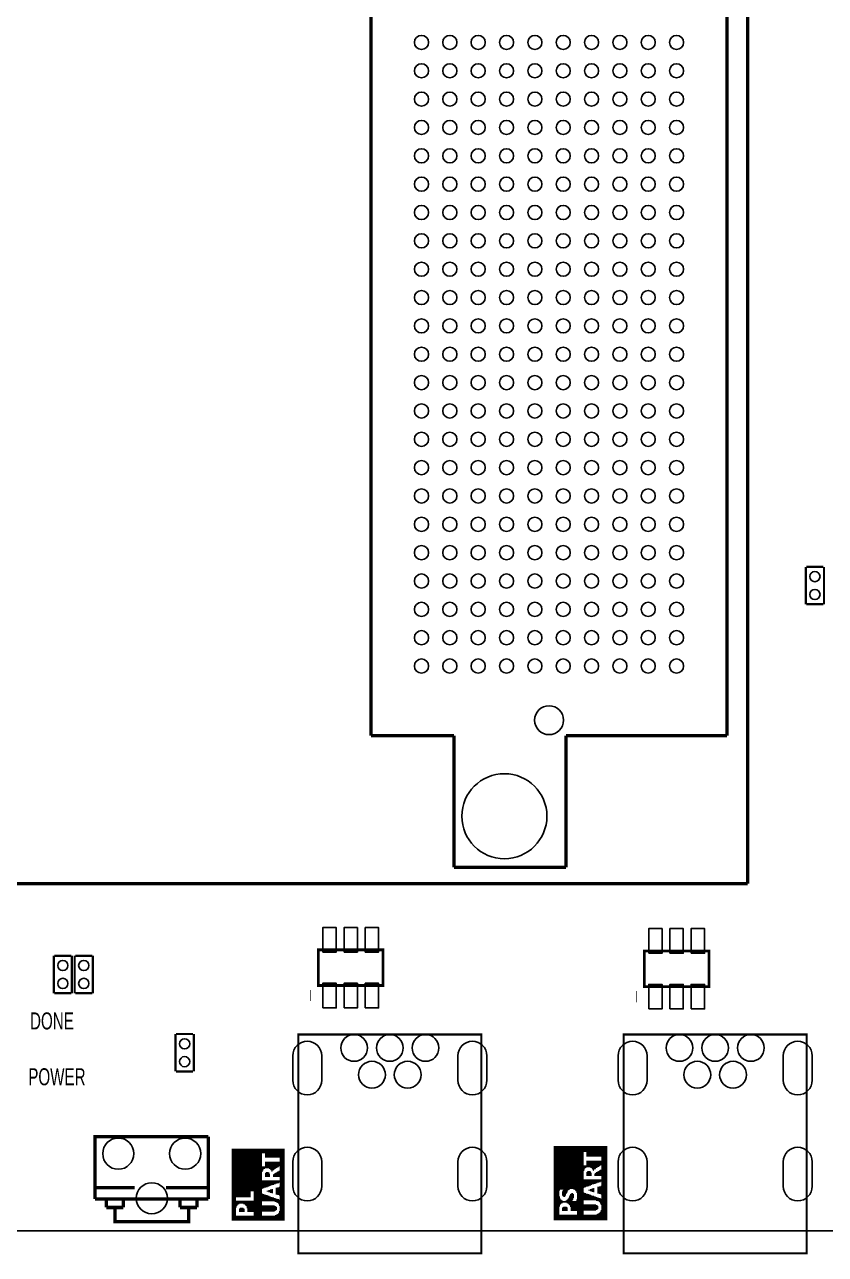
# Model space of a CAD drawing. Extents: x 4 to 274, y -3 to 190.
# Drawn here: x 65.7 to 101.6, y -2.3 to 52.8 of the extents above; entities that cross this region are included whole.
import ezdxf

# ---------------------------------------------------------------- set-up
doc = ezdxf.new("R2010")
doc.units = 0
doc.header["$MEASUREMENT"] = 0
for name, color, linetype in [('BG_OUTLINE', 7, 'CONTINUOUS'), ('BG_SILKSCREEN_TOP', 231, 'CONTINUOUS'), ('MA_PEN3', 231, 'CONTINUOUS'), ('PG_SILKSCREEN_TOP', 130, 'CONTINUOUS'), ('PIN_TOP', 140, 'CONTINUOUS')]:
    doc.layers.add(name, color=color, linetype=linetype)

msp = doc.modelspace()

# ---------------------------------------------------------------- linework, layer by layer
at = {"layer": 'BG_OUTLINE'}
msp.add_lwpolyline([(21.5138, -1.27), (21.5138, 168.7068), (271.5006, 168.7068), (271.5006, -1.27)], close=True, dxfattribs=at)
at = {"layer": 'BG_SILKSCREEN_TOP', "const_width": 0.1524}
for points in [[(98.12782, 83.28406), (98.12782, 14.28242)], [(43.92676, 14.28242), (98.12782, 14.28242)]]:
    msp.add_lwpolyline(points, dxfattribs=at)
at = {"layer": 'MA_PEN3', "const_width": 0.0254}
for points in [[(75.010772, -0.81788), (75.010772, 2.40792)], [(75.036172, -0.81788), (75.036172, 2.40792)], [(75.061572, -0.81788), (75.061572, 2.40792)], [(75.086972, -0.81788), (75.086972, 2.40792)], [(75.112372, -0.81788), (75.112372, 2.40792)], [(75.137772, -0.81788), (75.137772, 2.40792)], [(75.163172, -0.81788), (75.163172, 2.40792)], [(75.188572, -0.81788), (75.188572, 2.40792)], [(75.213972, 0.22352), (75.213972, 2.40792)], [(75.239372, 0.22352), (75.239372, 2.40792)], [(75.264772, 0.22352), (75.264772, 2.40792)], [(75.290172, 0.22352), (75.290172, 2.40792)], [(75.315572, 0.22352), (75.315572, 2.40792)], [(75.340972, 0.22352), (75.340972, 2.40792)], [(75.366372, 0.22352), (75.366372, 2.40792)], [(75.391772, 0.22352), (75.391772, 2.40792)], [(75.417172, 0.22352), (75.417172, 2.40792)], [(75.442572, 0.22352), (75.442572, 2.40792)], [(75.467972, 0.22352), (75.467972, 2.40792)], [(75.493372, 0.22352), (75.493372, 2.40792)], [(75.518772, 0.22352), (75.518772, 2.40792)], [(75.544172, 0.22352), (75.544172, 2.40792)], [(75.569572, 0.22352), (75.569572, 2.40792)], [(75.594972, 0.22352), (75.594972, 2.40792)], [(75.620372, 0.22352), (75.620372, 2.40792)], [(75.645772, 0.22352), (75.645772, 2.40792)], [(75.671172, 0.22352), (75.671172, 2.40792)], [(75.696572, 0.22352), (75.696572, 2.40792)], [(75.721972, 0.22352), (75.721972, 2.40792)], [(75.747372, 0.22352), (75.747372, 2.40792)], [(75.772772, 0.22352), (75.772772, 2.40792)], [(75.798172, 0.22352), (75.798172, 2.40792)], [(75.823572, 0.22352), (75.823572, 2.40792)], [(75.848972, 0.22352), (75.848972, 2.40792)], [(75.874372, 0.50292), (75.874372, 2.40792)], [(75.899772, 0.50292), (75.899772, 2.40792)], [(75.925172, 0.50292), (75.925172, 2.40792)], [(75.950572, 0.50292), (75.950572, 2.40792)], [(75.975972, 0.50292), (75.975972, 2.40792)], [(76.001372, -0.81788), (76.001372, 2.40792)], [(76.026772, -0.81788), (76.026772, 2.40792)], [(76.052172, -0.81788), (76.052172, 2.40792)], [(76.077572, -0.81788), (76.077572, 2.40792)], [(76.102972, -0.81788), (76.102972, 2.40792)], [(76.128372, -0.81788), (76.128372, 2.40792)], [(76.153772, -0.81788), (76.153772, 2.40792)], [(76.179172, -0.81788), (76.179172, 2.40792)], [(76.204572, -0.81788), (76.204572, 2.40792)], [(76.229972, -0.81788), (76.229972, 2.40792)], [(76.255372, -0.81788), (76.255372, 2.40792)], [(76.280772, -0.81788), (76.280772, 2.40792)], [(76.306172, -0.81788), (76.306172, 2.40792)], [(76.331572, -0.81788), (76.331572, 2.40792)], [(76.356972, -0.81788), (76.356972, 2.40792)], [(76.382372, 2.20472), (76.382372, 2.40792)], [(76.407772, 2.20472), (76.407772, 2.40792)], [(76.433172, 2.20472), (76.433172, 2.40792)], [(76.458572, 2.20472), (76.458572, 2.40792)], [(76.483972, 2.20472), (76.483972, 2.40792)], [(76.509372, 2.00152), (76.509372, 2.40792)], [(76.534772, 2.00152), (76.534772, 2.40792)], [(76.560172, 2.00152), (76.560172, 2.40792)], [(76.585572, 2.00152), (76.585572, 2.40792)], [(76.610972, 2.00152), (76.610972, 2.40792)], [(76.636372, 2.00152), (76.636372, 2.40792)], [(76.661772, 2.00152), (76.661772, 2.40792)], [(76.687172, 2.00152), (76.687172, 2.40792)], [(76.712572, 2.00152), (76.712572, 2.40792)], [(76.737972, 2.00152), (76.737972, 2.40792)], [(76.763372, 2.00152), (76.763372, 2.40792)], [(76.788772, 2.00152), (76.788772, 2.40792)], [(76.814172, 2.00152), (76.814172, 2.40792)], [(76.839572, 2.00152), (76.839572, 2.40792)], [(76.864972, 2.00152), (76.864972, 2.40792)], [(76.890372, 2.00152), (76.890372, 2.40792)], [(76.915772, 2.00152), (76.915772, 2.40792)], [(76.941172, 2.00152), (76.941172, 2.40792)], [(76.966572, 2.00152), (76.966572, 2.40792)], [(76.991972, 2.00152), (76.991972, 2.40792)], [(77.017372, 2.00152), (77.017372, 2.40792)], [(77.042772, 2.00152), (77.042772, 2.40792)], [(77.068172, 2.00152), (77.068172, 2.40792)], [(77.093572, 2.00152), (77.093572, 2.40792)], [(77.118972, 2.00152), (77.118972, 2.40792)], [(77.144372, 2.00152), (77.144372, 2.40792)], [(77.169772, -0.81788), (77.169772, 2.40792)], [(77.195172, -0.81788), (77.195172, 2.40792)], [(77.220572, -0.81788), (77.220572, 2.40792)], [(77.245972, -0.81788), (77.245972, 2.40792)], [(77.271372, -0.81788), (77.271372, 2.40792)], [(77.296772, -0.81788), (77.296772, 2.40792)], [(77.322172, -0.81788), (77.322172, 2.40792)], [(77.347572, -0.81788), (77.347572, 2.40792)], [(77.372972, -0.81788), (77.372972, 2.40792)], [(89.445592, -0.79756), (89.445592, 2.52984)], [(89.470992, -0.79756), (89.470992, 2.52984)], [(89.496392, -0.79756), (89.496392, 2.52984)], [(89.521792, -0.79756), (89.521792, 2.52984)], [(89.547192, -0.79756), (89.547192, 2.52984)], [(89.572592, -0.79756), (89.572592, 2.52984)], [(89.597992, -0.79756), (89.597992, 2.52984)], [(89.623392, -0.79756), (89.623392, 2.52984)], [(89.648792, -0.79756), (89.648792, 2.52984)], [(89.674192, -0.79756), (89.674192, 2.52984)], [(89.699592, 0.52324), (89.699592, 2.52984)], [(89.724992, 0.57404), (89.724992, 2.52984)], [(89.750392, 0.57404), (89.750392, 2.52984)], [(89.775792, 0.57404), (89.775792, 2.52984)], [(89.801192, 0.57404), (89.801192, 2.52984)], [(89.826592, 0.57404), (89.826592, 2.52984)], [(89.851992, 0.57404), (89.851992, 2.52984)], [(89.877392, 0.24384), (89.877392, 2.52984)], [(89.902792, 0.24384), (89.902792, 2.52984)], [(89.928192, 0.24384), (89.928192, 2.52984)], [(89.953592, 0.26924), (89.953592, 2.52984)], [(89.978992, 0.32004), (89.978992, 2.52984)], [(90.004392, 0.37084), (90.004392, 2.52984)], [(90.029792, 0.42164), (90.029792, 2.52984)], [(90.055192, 0.47244), (90.055192, 2.52984)], [(90.080592, 0.52324), (90.080592, 2.52984)], [(90.105992, 0.54864), (90.105992, 2.52984)], [(90.131392, 0.57404), (90.131392, 2.52984)], [(90.156792, 0.57404), (90.156792, 2.52984)], [(90.182192, 0.59944), (90.182192, 2.52984)], [(90.207592, 0.59944), (90.207592, 2.52984)], [(90.232992, 0.59944), (90.232992, 2.52984)], [(90.258392, 0.59944), (90.258392, 2.52984)], [(90.283792, 0.59944), (90.283792, 2.52984)], [(90.309192, 0.59944), (90.309192, 2.52984)], [(90.334592, 0.57404), (90.334592, 2.52984)], [(90.359992, 0.57404), (90.359992, 2.52984)], [(90.385392, 0.54864), (90.385392, 2.52984)], [(90.410792, 0.52324), (90.410792, 2.52984)], [(90.436192, 0.49784), (90.436192, 2.52984)], [(90.461592, 0.42164), (90.461592, 2.52984)], [(90.486992, -0.79756), (90.486992, 2.52984)], [(90.512392, -0.79756), (90.512392, 2.52984)], [(90.537792, -0.79756), (90.537792, 2.52984)], [(90.563192, -0.79756), (90.563192, 2.52984)], [(90.588592, -0.79756), (90.588592, 2.52984)], [(90.613992, -0.79756), (90.613992, 2.52984)], [(90.639392, -0.79756), (90.639392, 2.52984)], [(90.664792, -0.79756), (90.664792, 2.52984)], [(90.690192, -0.79756), (90.690192, 2.52984)], [(90.715592, -0.79756), (90.715592, 2.52984)], [(90.740992, -0.79756), (90.740992, 2.52984)], [(90.766392, -0.79756), (90.766392, 2.52984)], [(90.791792, 2.25044), (90.791792, 2.52984)], [(90.817192, 2.25044), (90.817192, 2.52984)], [(90.842592, 2.25044), (90.842592, 2.52984)], [(90.867992, 2.25044), (90.867992, 2.52984)], [(90.893392, 2.25044), (90.893392, 2.52984)], [(90.918792, 2.04724), (90.918792, 2.52984)], [(90.944192, 2.04724), (90.944192, 2.52984)], [(90.969592, 2.04724), (90.969592, 2.52984)], [(90.994992, 2.04724), (90.994992, 2.52984)], [(91.020392, 2.04724), (91.020392, 2.52984)], [(91.045792, 2.04724), (91.045792, 2.52984)], [(91.071192, 2.04724), (91.071192, 2.52984)], [(91.096592, 2.04724), (91.096592, 2.52984)], [(91.121992, 2.04724), (91.121992, 2.52984)], [(91.147392, 2.04724), (91.147392, 2.52984)], [(91.172792, 2.04724), (91.172792, 2.52984)], [(91.198192, 2.04724), (91.198192, 2.52984)], [(91.223592, 2.04724), (91.223592, 2.52984)], [(91.248992, 2.04724), (91.248992, 2.52984)], [(91.274392, 2.04724), (91.274392, 2.52984)], [(91.299792, 2.04724), (91.299792, 2.52984)], [(91.325192, 2.04724), (91.325192, 2.52984)], [(91.350592, 2.04724), (91.350592, 2.52984)], [(91.375992, 2.04724), (91.375992, 2.52984)], [(91.401392, 2.04724), (91.401392, 2.52984)], [(91.426792, 2.04724), (91.426792, 2.52984)], [(91.452192, 2.04724), (91.452192, 2.52984)], [(91.477592, 2.04724), (91.477592, 2.52984)], [(91.502992, 2.04724), (91.502992, 2.52984)], [(91.528392, 2.04724), (91.528392, 2.52984)], [(91.553792, 2.04724), (91.553792, 2.52984)], [(91.579192, -0.79756), (91.579192, 2.52984)], [(91.604592, -0.79756), (91.604592, 2.52984)], [(91.629992, -0.79756), (91.629992, 2.52984)], [(91.655392, -0.79756), (91.655392, 2.52984)], [(91.680792, -0.79756), (91.680792, 2.52984)], [(91.706192, -0.79756), (91.706192, 2.52984)], [(91.731592, -0.79756), (91.731592, 2.52984)], [(91.756992, -0.79756), (91.756992, 2.52984)], [(91.782392, -0.79756), (91.782392, 2.52984)], [(91.807792, -0.79756), (91.807792, 2.52984)], [(91.833192, -0.79756), (91.833192, 2.52984)], [(76.509372, 1.51892), (76.509372, 1.82372)], [(76.534772, 1.51892), (76.534772, 1.82372)], [(76.560172, 1.51892), (76.560172, 1.82372)], [(76.585572, 1.51892), (76.585572, 1.82372)], [(76.610972, 1.51892), (76.610972, 1.82372)], [(76.636372, 1.51892), (76.636372, 1.82372)], [(76.661772, 1.51892), (76.661772, 1.82372)], [(76.687172, 1.49352), (76.687172, 1.82372)], [(76.712572, 1.49352), (76.712572, 1.82372)], [(76.737972, 1.46812), (76.737972, 1.82372)], [(76.763372, 1.44272), (76.763372, 1.82372)], [(76.788772, 1.39192), (76.788772, 1.82372)], [(76.814172, 1.36652), (76.814172, 1.82372)], [(76.839572, 1.41732), (76.839572, 1.82372)], [(76.864972, 1.44272), (76.864972, 1.82372)], [(76.890372, 1.44272), (76.890372, 1.82372)], [(76.915772, 1.46812), (76.915772, 1.82372)], [(76.941172, 1.49352), (76.941172, 1.82372)], [(76.966572, 1.49352), (76.966572, 1.82372)], [(76.991972, 1.51892), (76.991972, 1.82372)], [(77.017372, 1.54432), (77.017372, 1.82372)], [(77.042772, 1.54432), (77.042772, 1.82372)], [(77.068172, 1.56972), (77.068172, 1.82372)], [(77.093572, 1.56972), (77.093572, 1.82372)], [(77.118972, 1.59512), (77.118972, 1.82372)], [(77.144372, 1.62052), (77.144372, 1.82372)], [(90.791792, 1.41224), (90.791792, 1.66624)], [(90.817192, 1.46304), (90.817192, 1.66624)], [(90.842592, 1.51384), (90.842592, 1.66624)], [(90.867992, 1.53924), (90.867992, 1.66624)], [(90.893392, 1.53924), (90.893392, 1.66624)], [(90.918792, 1.56464), (90.918792, 1.86944)], [(90.944192, 1.56464), (90.944192, 1.86944)], [(90.969592, 1.56464), (90.969592, 1.86944)], [(90.994992, 1.56464), (90.994992, 1.86944)], [(91.020392, 1.56464), (91.020392, 1.86944)], [(91.045792, 1.56464), (91.045792, 1.86944)], [(91.071192, 1.56464), (91.071192, 1.86944)], [(91.096592, 1.53924), (91.096592, 1.86944)], [(91.121992, 1.53924), (91.121992, 1.86944)], [(91.147392, 1.51384), (91.147392, 1.86944)], [(91.172792, 1.48844), (91.172792, 1.86944)], [(91.198192, 1.43764), (91.198192, 1.86944)], [(91.223592, 1.41224), (91.223592, 1.86944)], [(91.248992, 1.46304), (91.248992, 1.86944)], [(91.274392, 1.48844), (91.274392, 1.86944)], [(91.299792, 1.48844), (91.299792, 1.86944)], [(91.325192, 1.51384), (91.325192, 1.86944)], [(91.350592, 1.53924), (91.350592, 1.86944)], [(91.375992, 1.53924), (91.375992, 1.86944)], [(91.401392, 1.56464), (91.401392, 1.86944)], [(91.426792, 1.59004), (91.426792, 1.86944)], [(91.452192, 1.59004), (91.452192, 1.86944)], [(91.477592, 1.61544), (91.477592, 1.86944)], [(91.502992, 1.61544), (91.502992, 1.86944)], [(91.528392, 1.64084), (91.528392, 1.86944)], [(91.553792, 1.66624), (91.553792, 1.86944)], [(76.382372, 1.36652), (76.382372, 1.62052)], [(76.407772, 1.41732), (76.407772, 1.62052)], [(76.433172, 1.46812), (76.433172, 1.62052)], [(76.458572, 1.49352), (76.458572, 1.62052)], [(76.483972, 1.49352), (76.483972, 1.62052)], [(76.509372, 1.13792), (76.509372, 1.31572)], [(76.534772, 1.13792), (76.534772, 1.34112)], [(76.560172, 1.13792), (76.560172, 1.36652)], [(76.585572, 1.13792), (76.585572, 1.36652)], [(76.610972, 1.13792), (76.610972, 1.36652)], [(76.636372, 1.13792), (76.636372, 1.36652)], [(76.661772, 1.13792), (76.661772, 1.34112)], [(76.687172, 1.13792), (76.687172, 1.34112)], [(76.712572, 1.13792), (76.712572, 1.29032)], [(76.864972, 1.13792), (76.864972, 1.23952)], [(76.890372, 1.13792), (76.890372, 1.26492)], [(76.915772, 1.13792), (76.915772, 1.29032)], [(76.941172, 1.13792), (76.941172, 1.31572)], [(76.966572, 1.13792), (76.966572, 1.31572)], [(76.991972, 1.13792), (76.991972, 1.34112)], [(77.017372, 1.13792), (77.017372, 1.34112)], [(77.042772, 1.13792), (77.042772, 1.36652)], [(77.068172, 1.13792), (77.068172, 1.39192)], [(77.093572, 1.13792), (77.093572, 1.39192)], [(77.118972, 1.13792), (77.118972, 1.41732)], [(77.144372, 1.13792), (77.144372, 1.41732)], [(90.918792, 1.18364), (90.918792, 1.36144)], [(90.944192, 1.18364), (90.944192, 1.38684)], [(90.969592, 1.18364), (90.969592, 1.41224)], [(90.994992, 1.18364), (90.994992, 1.41224)], [(91.020392, 1.18364), (91.020392, 1.41224)], [(91.045792, 1.18364), (91.045792, 1.41224)], [(91.071192, 1.18364), (91.071192, 1.38684)], [(91.096592, 1.18364), (91.096592, 1.38684)], [(91.121992, 1.18364), (91.121992, 1.33604)], [(91.274392, 1.18364), (91.274392, 1.28524)], [(91.299792, 1.18364), (91.299792, 1.31064)], [(91.325192, 1.18364), (91.325192, 1.33604)], [(91.350592, 1.18364), (91.350592, 1.36144)], [(91.375992, 1.18364), (91.375992, 1.36144)], [(91.401392, 1.18364), (91.401392, 1.38684)], [(91.426792, 1.18364), (91.426792, 1.38684)], [(91.452192, 1.18364), (91.452192, 1.41224)], [(91.477592, 1.18364), (91.477592, 1.43764)], [(91.502992, 1.18364), (91.502992, 1.43764)], [(91.528392, 1.18364), (91.528392, 1.46304)], [(91.553792, 1.18364), (91.553792, 1.46304)], [(76.382372, 0.60452), (76.382372, 0.98552)], [(76.407772, 0.62992), (76.407772, 0.98552)], [(76.433172, 0.62992), (76.433172, 0.98552)], [(76.458572, 0.62992), (76.458572, 0.98552)], [(76.483972, 0.65532), (76.483972, 0.98552)], [(76.509372, 0.65532), (76.509372, 0.98552)], [(76.534772, 0.65532), (76.534772, 0.98552)], [(76.560172, 0.68072), (76.560172, 0.98552)], [(76.585572, 0.68072), (76.585572, 0.98552)], [(76.610972, 0.68072), (76.610972, 0.98552)], [(76.636372, 0.70612), (76.636372, 0.98552)], [(76.661772, 0.70612), (76.661772, 0.98552)], [(76.661772, 0.45212), (76.661772, 0.55372)], [(76.687172, 0.70612), (76.687172, 0.98552)], [(76.687172, 0.45212), (76.687172, 0.55372)], [(76.712572, 0.73152), (76.712572, 0.98552)], [(76.712572, 0.45212), (76.712572, 0.55372)], [(76.737972, 0.73152), (76.737972, 0.98552)], [(76.737972, 0.42672), (76.737972, 0.57912)], [(76.763372, 0.75692), (76.763372, 0.98552)], [(76.763372, 0.42672), (76.763372, 0.57912)], [(76.788772, 0.75692), (76.788772, 0.98552)], [(76.788772, 0.42672), (76.788772, 0.57912)], [(76.814172, 0.75692), (76.814172, 0.98552)], [(76.814172, 0.40132), (76.814172, 0.60452)], [(76.839572, 0.78232), (76.839572, 0.98552)], [(76.839572, 0.40132), (76.839572, 0.60452)], [(76.864972, 0.78232), (76.864972, 0.98552)], [(76.890372, 0.78232), (76.890372, 0.98552)], [(76.915772, 0.80772), (76.915772, 0.98552)], [(76.941172, 0.80772), (76.941172, 0.98552)], [(76.966572, 0.80772), (76.966572, 0.98552)], [(76.991972, 0.83312), (76.991972, 0.98552)], [(76.991972, 0.35052), (76.991972, 0.65532)], [(77.017372, 0.83312), (77.017372, 0.98552)], [(77.017372, 0.35052), (77.017372, 0.65532)], [(77.042772, 0.83312), (77.042772, 0.98552)], [(77.042772, 0.35052), (77.042772, 0.65532)], [(77.068172, 0.85852), (77.068172, 0.98552)], [(77.068172, 0.32512), (77.068172, 0.68072)], [(77.093572, 0.85852), (77.093572, 0.98552)], [(77.093572, 0.32512), (77.093572, 0.68072)], [(77.118972, 0.85852), (77.118972, 0.98552)], [(77.118972, 0.32512), (77.118972, 0.68072)], [(77.144372, 0.88392), (77.144372, 0.98552)], [(77.144372, 0.29972), (77.144372, 0.70612)], [(89.851992, 0.26924), (89.851992, 0.54864)], [(90.791792, 0.65024), (90.791792, 1.03124)], [(90.817192, 0.67564), (90.817192, 1.03124)], [(90.842592, 0.67564), (90.842592, 1.03124)], [(90.867992, 0.67564), (90.867992, 1.03124)], [(90.893392, 0.70104), (90.893392, 1.03124)], [(90.918792, 0.70104), (90.918792, 1.03124)], [(90.944192, 0.70104), (90.944192, 1.03124)], [(90.969592, 0.72644), (90.969592, 1.03124)], [(90.994992, 0.72644), (90.994992, 1.03124)], [(90.994992, 0.52324), (90.994992, 0.57404)], [(91.020392, 0.72644), (91.020392, 1.03124)], [(91.020392, 0.52324), (91.020392, 0.57404)], [(91.045792, 0.75184), (91.045792, 1.03124)], [(91.045792, 0.52324), (91.045792, 0.57404)], [(91.071192, 0.75184), (91.071192, 1.03124)], [(91.071192, 0.49784), (91.071192, 0.59944)], [(91.096592, 0.75184), (91.096592, 1.03124)], [(91.096592, 0.49784), (91.096592, 0.59944)], [(91.121992, 0.77724), (91.121992, 1.03124)], [(91.121992, 0.49784), (91.121992, 0.59944)], [(91.147392, 0.77724), (91.147392, 1.03124)], [(91.147392, 0.47244), (91.147392, 0.62484)], [(91.172792, 0.80264), (91.172792, 1.03124)], [(91.172792, 0.47244), (91.172792, 0.62484)], [(91.198192, 0.80264), (91.198192, 1.03124)], [(91.198192, 0.47244), (91.198192, 0.62484)], [(91.223592, 0.80264), (91.223592, 1.03124)], [(91.223592, 0.44704), (91.223592, 0.65024)], [(91.248992, 0.82804), (91.248992, 1.03124)], [(91.248992, 0.44704), (91.248992, 0.65024)], [(91.274392, 0.82804), (91.274392, 1.03124)], [(91.299792, 0.82804), (91.299792, 1.03124)], [(91.325192, 0.85344), (91.325192, 1.03124)], [(91.350592, 0.85344), (91.350592, 1.03124)], [(91.375992, 0.85344), (91.375992, 1.03124)], [(91.401392, 0.87884), (91.401392, 1.03124)], [(91.401392, 0.39624), (91.401392, 0.70104)], [(91.426792, 0.87884), (91.426792, 1.03124)], [(91.426792, 0.39624), (91.426792, 0.70104)], [(91.452192, 0.87884), (91.452192, 1.03124)], [(91.452192, 0.39624), (91.452192, 0.70104)], [(91.477592, 0.90424), (91.477592, 1.03124)], [(91.477592, 0.37084), (91.477592, 0.72644)], [(91.502992, 0.90424), (91.502992, 1.03124)], [(91.502992, 0.37084), (91.502992, 0.72644)], [(91.528392, 0.90424), (91.528392, 1.03124)], [(91.528392, 0.37084), (91.528392, 0.72644)], [(91.553792, 0.92964), (91.553792, 1.03124)], [(91.553792, 0.34544), (91.553792, 0.75184)], [(75.213972, -0.23368), (75.213972, 0.07112)], [(75.239372, -0.15748), (75.239372, 0.07112)], [(75.264772, -0.13208), (75.264772, 0.07112)], [(75.290172, -0.10668), (75.290172, 0.07112)], [(75.315572, -0.08128), (75.315572, 0.07112)], [(75.340972, -0.08128), (75.340972, 0.07112)], [(75.366372, -0.05588), (75.366372, 0.07112)], [(75.391772, -0.05588), (75.391772, 0.07112)], [(75.417172, -0.05588), (75.417172, 0.07112)], [(75.442572, -0.05588), (75.442572, 0.07112)], [(75.467972, -0.05588), (75.467972, 0.07112)], [(75.493372, -0.05588), (75.493372, 0.07112)], [(75.518772, -0.05588), (75.518772, 0.07112)], [(75.544172, -0.08128), (75.544172, 0.07112)], [(75.569572, -0.08128), (75.569572, 0.07112)], [(75.594972, -0.10668), (75.594972, 0.07112)], [(75.620372, -0.13208), (75.620372, 0.07112)], [(75.645772, -0.15748), (75.645772, 0.07112)], [(75.671172, -0.18288), (75.671172, 0.07112)], [(75.696572, -0.25908), (75.696572, 0.07112)], [(75.721972, -0.43688), (75.721972, 0.07112)], [(75.747372, -0.43688), (75.747372, 0.07112)], [(75.772772, -0.43688), (75.772772, 0.07112)], [(75.798172, -0.43688), (75.798172, 0.07112)], [(75.823572, -0.43688), (75.823572, 0.07112)], [(75.848972, -0.43688), (75.848972, 0.07112)], [(75.874372, -0.43688), (75.874372, 0.07112)], [(75.899772, -0.43688), (75.899772, 0.07112)], [(75.925172, -0.43688), (75.925172, 0.07112)], [(75.950572, -0.43688), (75.950572, 0.07112)], [(75.975972, -0.43688), (75.975972, 0.07112)], [(76.382372, 0.04572), (76.382372, 0.40132)], [(76.407772, 0.04572), (76.407772, 0.37592)], [(76.433172, 0.04572), (76.433172, 0.37592)], [(76.458572, 0.04572), (76.458572, 0.37592)], [(76.483972, 0.04572), (76.483972, 0.35052)], [(76.509372, 0.04572), (76.509372, 0.35052)], [(76.534772, 0.04572), (76.534772, 0.35052)], [(76.560172, 0.04572), (76.560172, 0.32512)], [(76.585572, 0.47752), (76.585572, 0.52832)], [(76.585572, 0.04572), (76.585572, 0.32512)], [(76.610972, 0.47752), (76.610972, 0.52832)], [(76.610972, 0.04572), (76.610972, 0.32512)], [(76.636372, 0.47752), (76.636372, 0.52832)], [(76.636372, 0.04572), (76.636372, 0.29972)], [(76.661772, 0.04572), (76.661772, 0.29972)], [(76.687172, 0.04572), (76.687172, 0.29972)], [(76.712572, 0.04572), (76.712572, 0.27432)], [(76.737972, 0.04572), (76.737972, 0.27432)], [(76.763372, 0.04572), (76.763372, 0.24892)], [(76.788772, 0.04572), (76.788772, 0.24892)], [(76.814172, 0.04572), (76.814172, 0.24892)], [(76.839572, 0.04572), (76.839572, 0.22352)], [(76.864972, 0.04572), (76.864972, 0.22352)], [(76.890372, 0.04572), (76.890372, 0.22352)], [(76.915772, 0.04572), (76.915772, 0.19812)], [(76.941172, 0.02032), (76.941172, 0.19812)], [(76.966572, 0.02032), (76.966572, 0.19812)], [(76.991972, 0.02032), (76.991972, 0.17272)], [(77.017372, -0.00508), (77.017372, 0.17272)], [(77.042772, -0.00508), (77.042772, 0.17272)], [(77.068172, -0.03048), (77.068172, 0.14732)], [(77.093572, -0.05588), (77.093572, 0.14732)], [(77.118972, -0.10668), (77.118972, 0.14732)], [(77.144372, -0.15748), (77.144372, 0.12192)], [(89.699592, -0.18796), (89.699592, 0.26924)], [(89.724992, -0.11176), (89.724992, 0.19304)], [(89.750392, -0.08636), (89.750392, 0.14224)], [(89.775792, -0.06096), (89.775792, 0.11684)], [(89.801192, -0.03556), (89.801192, 0.09144)], [(89.826592, 0.29464), (89.826592, 0.49784)], [(89.826592, -0.03556), (89.826592, 0.09144)], [(89.851992, -0.01016), (89.851992, 0.06604)], [(89.877392, -0.01016), (89.877392, 0.06604)], [(89.902792, -0.01016), (89.902792, 0.06604)], [(89.928192, -0.01016), (89.928192, 0.06604)], [(89.953592, -0.01016), (89.953592, 0.06604)], [(89.978992, -0.01016), (89.978992, 0.09144)], [(90.004392, -0.01016), (90.004392, 0.09144)], [(90.029792, -0.03556), (90.029792, 0.11684)], [(90.055192, -0.03556), (90.055192, 0.14224)], [(90.080592, -0.06096), (90.080592, 0.16764)], [(90.105992, -0.08636), (90.105992, 0.21844)], [(90.131392, -0.11176), (90.131392, 0.26924)], [(90.156792, -0.13716), (90.156792, 0.32004)], [(90.182192, -0.21336), (90.182192, 0.37084)], [(90.207592, -0.39116), (90.207592, 0.39624)], [(90.232992, -0.39116), (90.232992, 0.42164)], [(90.258392, -0.39116), (90.258392, 0.42164)], [(90.283792, 0.09144), (90.283792, 0.42164)], [(90.283792, -0.39116), (90.283792, 0.06604)], [(90.309192, 0.11684), (90.309192, 0.39624)], [(90.309192, -0.39116), (90.309192, 0.06604)], [(90.334592, 0.19304), (90.334592, 0.37084)], [(90.334592, -0.39116), (90.334592, 0.06604)], [(90.359992, -0.39116), (90.359992, 0.06604)], [(90.385392, -0.39116), (90.385392, 0.06604)], [(90.410792, -0.39116), (90.410792, 0.06604)], [(90.436192, -0.39116), (90.436192, 0.06604)], [(90.461592, -0.39116), (90.461592, 0.14224)], [(90.791792, 0.09144), (90.791792, 0.44704)], [(90.817192, 0.09144), (90.817192, 0.42164)], [(90.842592, 0.09144), (90.842592, 0.42164)], [(90.867992, 0.09144), (90.867992, 0.42164)], [(90.893392, 0.09144), (90.893392, 0.39624)], [(90.918792, 0.09144), (90.918792, 0.39624)], [(90.944192, 0.09144), (90.944192, 0.39624)], [(90.969592, 0.09144), (90.969592, 0.37084)], [(90.994992, 0.09144), (90.994992, 0.37084)], [(91.020392, 0.09144), (91.020392, 0.37084)], [(91.045792, 0.09144), (91.045792, 0.34544)], [(91.071192, 0.09144), (91.071192, 0.34544)], [(91.096592, 0.09144), (91.096592, 0.34544)], [(91.121992, 0.09144), (91.121992, 0.32004)], [(91.147392, 0.09144), (91.147392, 0.32004)], [(91.172792, 0.09144), (91.172792, 0.29464)], [(91.198192, 0.09144), (91.198192, 0.29464)], [(91.223592, 0.09144), (91.223592, 0.29464)], [(91.248992, 0.09144), (91.248992, 0.26924)], [(91.274392, 0.09144), (91.274392, 0.26924)], [(91.299792, 0.09144), (91.299792, 0.26924)], [(91.325192, 0.09144), (91.325192, 0.24384)], [(91.350592, 0.06604), (91.350592, 0.24384)], [(91.375992, 0.06604), (91.375992, 0.24384)], [(91.401392, 0.06604), (91.401392, 0.21844)], [(91.426792, 0.04064), (91.426792, 0.21844)], [(91.452192, 0.04064), (91.452192, 0.21844)], [(91.477592, 0.01524), (91.477592, 0.19304)], [(91.502992, -0.01016), (91.502992, 0.19304)], [(91.528392, -0.06096), (91.528392, 0.19304)], [(91.553792, -0.11176), (91.553792, 0.16764)], [(75.340972, -0.43688), (75.340972, -0.28448)], [(75.366372, -0.43688), (75.366372, -0.25908)], [(75.391772, -0.43688), (75.391772, -0.23368)], [(75.417172, -0.43688), (75.417172, -0.23368)], [(75.442572, -0.43688), (75.442572, -0.23368)], [(75.467972, -0.43688), (75.467972, -0.23368)], [(75.493372, -0.43688), (75.493372, -0.23368)], [(75.518772, -0.43688), (75.518772, -0.23368)], [(75.544172, -0.43688), (75.544172, -0.25908)], [(75.569572, -0.43688), (75.569572, -0.28448)], [(76.382372, -0.41148), (76.382372, -0.13208)], [(76.407772, -0.41148), (76.407772, -0.13208)], [(76.433172, -0.41148), (76.433172, -0.13208)], [(76.458572, -0.41148), (76.458572, -0.13208)], [(76.483972, -0.41148), (76.483972, -0.13208)], [(76.509372, -0.41148), (76.509372, -0.13208)], [(76.534772, -0.41148), (76.534772, -0.13208)], [(76.560172, -0.41148), (76.560172, -0.13208)], [(76.585572, -0.41148), (76.585572, -0.13208)], [(76.610972, -0.41148), (76.610972, -0.13208)], [(76.636372, -0.41148), (76.636372, -0.13208)], [(76.661772, -0.41148), (76.661772, -0.13208)], [(76.687172, -0.41148), (76.687172, -0.13208)], [(76.712572, -0.41148), (76.712572, -0.13208)], [(76.737972, -0.41148), (76.737972, -0.13208)], [(76.763372, -0.41148), (76.763372, -0.13208)], [(76.788772, -0.41148), (76.788772, -0.13208)], [(76.814172, -0.41148), (76.814172, -0.13208)], [(76.839572, -0.41148), (76.839572, -0.13208)], [(76.864972, -0.41148), (76.864972, -0.13208)], [(76.890372, -0.41148), (76.890372, -0.13208)], [(76.915772, -0.41148), (76.915772, -0.13208)], [(76.941172, -0.38608), (76.941172, -0.15748)], [(76.966572, -0.38608), (76.966572, -0.15748)], [(76.991972, -0.36068), (76.991972, -0.18288)], [(77.017372, -0.33528), (77.017372, -0.20828)], [(77.017372, -0.81788), (77.017372, -0.53848)], [(77.042772, -0.81788), (77.042772, -0.53848)], [(77.068172, -0.81788), (77.068172, -0.51308)], [(77.093572, -0.81788), (77.093572, -0.48768)], [(77.118972, -0.81788), (77.118972, -0.46228)], [(77.144372, -0.81788), (77.144372, -0.38608)], [(89.699592, -0.79756), (89.699592, -0.54356)], [(89.724992, -0.79756), (89.724992, -0.54356)], [(89.750392, -0.79756), (89.750392, -0.54356)], [(89.775792, -0.79756), (89.775792, -0.54356)], [(89.801192, -0.79756), (89.801192, -0.54356)], [(89.826592, -0.39116), (89.826592, -0.23876)], [(89.826592, -0.79756), (89.826592, -0.54356)], [(89.851992, -0.39116), (89.851992, -0.21336)], [(89.851992, -0.79756), (89.851992, -0.54356)], [(89.877392, -0.39116), (89.877392, -0.18796)], [(89.877392, -0.79756), (89.877392, -0.54356)], [(89.902792, -0.39116), (89.902792, -0.18796)], [(89.902792, -0.79756), (89.902792, -0.54356)], [(89.928192, -0.39116), (89.928192, -0.18796)], [(89.928192, -0.79756), (89.928192, -0.54356)], [(89.953592, -0.39116), (89.953592, -0.18796)], [(89.953592, -0.79756), (89.953592, -0.54356)], [(89.978992, -0.39116), (89.978992, -0.18796)], [(89.978992, -0.79756), (89.978992, -0.54356)], [(90.004392, -0.39116), (90.004392, -0.18796)], [(90.004392, -0.79756), (90.004392, -0.54356)], [(90.029792, -0.39116), (90.029792, -0.21336)], [(90.029792, -0.79756), (90.029792, -0.54356)], [(90.055192, -0.39116), (90.055192, -0.23876)], [(90.055192, -0.79756), (90.055192, -0.54356)], [(90.080592, -0.79756), (90.080592, -0.54356)], [(90.105992, -0.79756), (90.105992, -0.54356)], [(90.131392, -0.79756), (90.131392, -0.54356)], [(90.156792, -0.79756), (90.156792, -0.54356)], [(90.182192, -0.79756), (90.182192, -0.54356)], [(90.207592, -0.79756), (90.207592, -0.54356)], [(90.232992, -0.79756), (90.232992, -0.54356)], [(90.258392, -0.79756), (90.258392, -0.54356)], [(90.283792, -0.79756), (90.283792, -0.54356)], [(90.309192, -0.79756), (90.309192, -0.54356)], [(90.334592, -0.79756), (90.334592, -0.54356)], [(90.359992, -0.79756), (90.359992, -0.54356)], [(90.385392, -0.79756), (90.385392, -0.54356)], [(90.410792, -0.79756), (90.410792, -0.54356)], [(90.436192, -0.79756), (90.436192, -0.54356)], [(90.461592, -0.79756), (90.461592, -0.54356)], [(90.791792, -0.36576), (90.791792, -0.08636)], [(90.791792, -0.79756), (90.791792, -0.54356)], [(90.817192, -0.36576), (90.817192, -0.08636)], [(90.817192, -0.79756), (90.817192, -0.54356)], [(90.842592, -0.36576), (90.842592, -0.08636)], [(90.842592, -0.79756), (90.842592, -0.54356)], [(90.867992, -0.36576), (90.867992, -0.08636)], [(90.867992, -0.79756), (90.867992, -0.54356)], [(90.893392, -0.36576), (90.893392, -0.08636)], [(90.893392, -0.79756), (90.893392, -0.54356)], [(90.918792, -0.36576), (90.918792, -0.08636)], [(90.918792, -0.79756), (90.918792, -0.54356)], [(90.944192, -0.36576), (90.944192, -0.08636)], [(90.944192, -0.79756), (90.944192, -0.54356)], [(90.969592, -0.36576), (90.969592, -0.08636)], [(90.969592, -0.79756), (90.969592, -0.54356)], [(90.994992, -0.36576), (90.994992, -0.08636)], [(90.994992, -0.79756), (90.994992, -0.54356)], [(91.020392, -0.36576), (91.020392, -0.08636)], [(91.020392, -0.79756), (91.020392, -0.54356)], [(91.045792, -0.36576), (91.045792, -0.08636)], [(91.045792, -0.79756), (91.045792, -0.54356)], [(91.071192, -0.36576), (91.071192, -0.08636)], [(91.071192, -0.79756), (91.071192, -0.54356)], [(91.096592, -0.36576), (91.096592, -0.08636)], [(91.096592, -0.79756), (91.096592, -0.54356)], [(91.121992, -0.36576), (91.121992, -0.08636)], [(91.121992, -0.79756), (91.121992, -0.54356)], [(91.147392, -0.36576), (91.147392, -0.08636)], [(91.147392, -0.79756), (91.147392, -0.54356)], [(91.172792, -0.36576), (91.172792, -0.08636)], [(91.172792, -0.79756), (91.172792, -0.54356)], [(91.198192, -0.36576), (91.198192, -0.08636)], [(91.198192, -0.79756), (91.198192, -0.54356)], [(91.223592, -0.36576), (91.223592, -0.08636)], [(91.223592, -0.79756), (91.223592, -0.54356)], [(91.248992, -0.36576), (91.248992, -0.08636)], [(91.248992, -0.79756), (91.248992, -0.54356)], [(91.274392, -0.36576), (91.274392, -0.08636)], [(91.274392, -0.79756), (91.274392, -0.54356)], [(91.299792, -0.36576), (91.299792, -0.08636)], [(91.299792, -0.79756), (91.299792, -0.54356)], [(91.325192, -0.36576), (91.325192, -0.08636)], [(91.325192, -0.79756), (91.325192, -0.54356)], [(91.350592, -0.34036), (91.350592, -0.11176)], [(91.350592, -0.79756), (91.350592, -0.54356)], [(91.375992, -0.34036), (91.375992, -0.11176)], [(91.375992, -0.79756), (91.375992, -0.51816)], [(91.401392, -0.31496), (91.401392, -0.13716)], [(91.401392, -0.79756), (91.401392, -0.51816)], [(91.426792, -0.28956), (91.426792, -0.16256)], [(91.426792, -0.79756), (91.426792, -0.49276)], [(91.452192, -0.79756), (91.452192, -0.49276)], [(91.477592, -0.79756), (91.477592, -0.46736)], [(91.502992, -0.79756), (91.502992, -0.44196)], [(91.528392, -0.79756), (91.528392, -0.41656)], [(91.553792, -0.79756), (91.553792, -0.34036)], [(75.213972, -0.81788), (75.213972, -0.58928)], [(75.239372, -0.81788), (75.239372, -0.58928)], [(75.264772, -0.81788), (75.264772, -0.58928)], [(75.290172, -0.81788), (75.290172, -0.58928)], [(75.315572, -0.81788), (75.315572, -0.58928)], [(75.340972, -0.81788), (75.340972, -0.58928)], [(75.366372, -0.81788), (75.366372, -0.58928)], [(75.391772, -0.81788), (75.391772, -0.58928)], [(75.417172, -0.81788), (75.417172, -0.58928)], [(75.442572, -0.81788), (75.442572, -0.58928)], [(75.467972, -0.81788), (75.467972, -0.58928)], [(75.493372, -0.81788), (75.493372, -0.58928)], [(75.518772, -0.81788), (75.518772, -0.58928)], [(75.544172, -0.81788), (75.544172, -0.58928)], [(75.569572, -0.81788), (75.569572, -0.58928)], [(75.594972, -0.81788), (75.594972, -0.58928)], [(75.620372, -0.81788), (75.620372, -0.58928)], [(75.645772, -0.81788), (75.645772, -0.58928)], [(75.671172, -0.81788), (75.671172, -0.58928)], [(75.696572, -0.81788), (75.696572, -0.58928)], [(75.721972, -0.81788), (75.721972, -0.58928)], [(75.747372, -0.81788), (75.747372, -0.58928)], [(75.772772, -0.81788), (75.772772, -0.58928)], [(75.798172, -0.81788), (75.798172, -0.58928)], [(75.823572, -0.81788), (75.823572, -0.58928)], [(75.848972, -0.81788), (75.848972, -0.58928)], [(75.874372, -0.81788), (75.874372, -0.58928)], [(75.899772, -0.81788), (75.899772, -0.58928)], [(75.925172, -0.81788), (75.925172, -0.58928)], [(75.950572, -0.81788), (75.950572, -0.58928)], [(75.975972, -0.81788), (75.975972, -0.58928)], [(76.382372, -0.81788), (76.382372, -0.58928)], [(76.407772, -0.81788), (76.407772, -0.58928)], [(76.433172, -0.81788), (76.433172, -0.58928)], [(76.458572, -0.81788), (76.458572, -0.58928)], [(76.483972, -0.81788), (76.483972, -0.58928)], [(76.509372, -0.81788), (76.509372, -0.58928)], [(76.534772, -0.81788), (76.534772, -0.58928)], [(76.560172, -0.81788), (76.560172, -0.58928)], [(76.585572, -0.81788), (76.585572, -0.58928)], [(76.610972, -0.81788), (76.610972, -0.58928)], [(76.636372, -0.81788), (76.636372, -0.58928)], [(76.661772, -0.81788), (76.661772, -0.58928)], [(76.687172, -0.81788), (76.687172, -0.58928)], [(76.712572, -0.81788), (76.712572, -0.58928)], [(76.737972, -0.81788), (76.737972, -0.58928)], [(76.763372, -0.81788), (76.763372, -0.58928)], [(76.788772, -0.81788), (76.788772, -0.58928)], [(76.814172, -0.81788), (76.814172, -0.58928)], [(76.839572, -0.81788), (76.839572, -0.58928)], [(76.864972, -0.81788), (76.864972, -0.58928)], [(76.890372, -0.81788), (76.890372, -0.58928)], [(76.915772, -0.81788), (76.915772, -0.58928)], [(76.941172, -0.81788), (76.941172, -0.58928)], [(76.966572, -0.81788), (76.966572, -0.56388)], [(76.991972, -0.81788), (76.991972, -0.56388)]]:
    msp.add_lwpolyline(points, dxfattribs=at)
at = {"layer": 'PG_SILKSCREEN_TOP'}
for points, const_width in [([(81.25206, 76.6826), (81.25206, 20.9042)], 0.1524), ([(97.20326, 20.9042), (97.20326, 76.6826)], 0.1524), ([(100.7364, 26.797), (100.7364, 28.4734)], 0.1016), ([(100.7618, 28.4734), (101.5238, 28.4734)], 0.1016), ([(101.5492, 28.4734), (101.5492, 26.797)], 0.1016), ([(101.5238, 26.797), (100.7618, 26.797)], 0.1016), ([(81.25206, 20.9042), (84.96554, 20.9042)], 0.1524), ([(84.96554, 20.9042), (84.96554, 15.01394)], 0.1524), ([(89.98966, 20.9042), (97.20326, 20.9042)], 0.1524), ([(89.98966, 15.01394), (89.98966, 20.9042)], 0.1524), ([(84.96554, 15.01394), (89.98966, 15.01394)], 0.1524), ([(67.0306, 9.3726), (67.0306, 11.049)], 0.1016), ([(67.056, 11.049), (67.818, 11.049)], 0.1016), ([(67.8434, 11.049), (67.8434, 9.3726)], 0.1016), ([(67.9704, 9.3726), (67.9704, 11.049)], 0.1016), ([(67.9958, 11.049), (68.7578, 11.049)], 0.1016), ([(68.7832, 11.049), (68.7832, 9.3726)], 0.1016), ([(78.890114, 11.3157), (81.790286, 11.3157), (81.790286, 9.7155), (78.890114, 9.7155), (78.890114, 11.3157)], 0.124968), ([(93.495114, 11.2649), (96.395286, 11.2649), (96.395286, 9.6647), (93.495114, 9.6647), (93.495114, 11.2649)], 0.124968), ([(67.818, 9.3726), (67.056, 9.3726)], 0.1016), ([(68.7578, 9.3726), (67.9958, 9.3726)], 0.1016), ([(78.5368, 9.271), (78.5622, 9.271)], 0.500126), ([(93.1418, 9.2202), (93.1672, 9.2202)], 0.500126), ([(72.4916, 5.8674), (72.4916, 7.5438)], 0.1016), ([(72.517, 7.5438), (73.279, 7.5438)], 0.1016), ([(73.3044, 7.5438), (73.3044, 5.8674)], 0.1016), ([(77.992732, 7.519924), (86.192868, 7.519924), (86.192868, -2.280158), (77.992732, -2.280158), (77.992732, 7.519924)], 0.100076), ([(92.572332, 7.519924), (100.772468, 7.519924), (100.772468, -2.280158), (92.572332, -2.280158), (92.572332, 7.519924)], 0.100076), ([(73.279, 5.8674), (72.517, 5.8674)], 0.1016), ([(73.9648, 2.9464), (68.8848, 2.9464), (68.8848, 0.1524)], 0.1524), ([(73.9648, 0.1524), (73.9648, 2.9464)], 0.1524), ([(68.8848, 0.6604), (70.6628, 0.6604)], 0.1524), ([(73.9648, 0.6604), (72.0598, 0.6604)], 0.1524), ([(73.9648, 0.1524), (68.8848, 0.1524)], 0.1524), ([(69.3928, 0.1524), (69.3928, -0.2286)], 0.1524), ([(70.1548, 0.1524), (70.1548, -0.2286)], 0.1524), ([(72.6948, 0.1524), (72.6948, -0.2286)], 0.1524), ([(73.4568, 0.1524), (73.4568, -0.2286)], 0.1524), ([(69.3928, -0.2286), (70.1548, -0.2286)], 0.1524), ([(73.0758, -0.2286), (73.0758, -0.8636), (69.7738, -0.8636), (69.7738, -0.2286)], 0.1524), ([(72.6948, -0.2286), (73.4568, -0.2286)], 0.1524)]:
    msp.add_lwpolyline(points, dxfattribs=dict(at, const_width=const_width))
at = {"layer": 'PIN_TOP'}
for points in [[(79.090266, 11.21537), (79.090266, 12.315444), (79.690214, 12.315444), (79.690214, 11.21537)], [(80.040226, 11.21537), (80.040226, 12.315444), (80.640174, 12.315444), (80.640174, 11.21537)], [(80.990186, 11.21537), (80.990186, 12.315444), (81.590134, 12.315444), (81.590134, 11.21537)], [(93.695266, 11.16457), (93.695266, 12.264644), (94.295214, 12.264644), (94.295214, 11.16457)], [(94.645226, 11.16457), (94.645226, 12.264644), (95.245174, 12.264644), (95.245174, 11.16457)], [(95.595186, 11.16457), (95.595186, 12.264644), (96.195134, 12.264644), (96.195134, 11.16457)], [(79.090266, 8.715502), (79.090266, 9.815576), (79.690214, 9.815576), (79.690214, 8.715502)], [(80.040226, 8.715502), (80.040226, 9.815576), (80.640174, 9.815576), (80.640174, 8.715502)], [(80.990186, 8.715502), (80.990186, 9.815576), (81.590134, 9.815576), (81.590134, 8.715502)], [(93.695266, 8.664702), (93.695266, 9.764776), (94.295214, 9.764776), (94.295214, 8.664702)], [(94.645226, 8.664702), (94.645226, 9.764776), (95.245174, 9.764776), (95.245174, 8.664702)], [(95.595186, 8.664702), (95.595186, 9.764776), (96.195134, 9.764776), (96.195134, 8.664702)]]:
    msp.add_lwpolyline(points, close=True, dxfattribs=at)
for points in [[(79.042768, 6.569837), (79.042768, 5.469763, -1), (77.742796, 5.469763), (77.742796, 6.569837, -1)], [(86.442804, 6.569837), (86.442804, 5.469763, -1), (85.142832, 5.469763), (85.142832, 6.569837, -1)], [(93.622368, 6.569837), (93.622368, 5.469763, -1), (92.322396, 5.469763), (92.322396, 6.569837, -1)], [(101.022404, 6.569837), (101.022404, 5.469763, -1), (99.722432, 5.469763), (99.722432, 6.569837, -1)], [(79.042768, 1.819783), (79.042768, 0.719709, -1), (77.742796, 0.719709), (77.742796, 1.819783, -1)], [(86.442804, 1.819783), (86.442804, 0.719709, -1), (85.142832, 0.719709), (85.142832, 1.819783, -1)], [(93.622368, 1.819783), (93.622368, 0.719709, -1), (92.322396, 0.719709), (92.322396, 1.819783, -1)], [(101.022404, 1.819783), (101.022404, 0.719709, -1), (99.722432, 0.719709), (99.722432, 1.819783, -1)]]:
    msp.add_lwpolyline(points, format="xyb", close=True, dxfattribs=at)
for centre, radius in [((83.51266, 51.9684), 0.3175), ((84.78266, 51.9684), 0.3175), ((86.05266, 51.9684), 0.3175), ((87.32266, 51.9684), 0.3175), ((88.59266, 51.9684), 0.3175), ((89.86266, 51.9684), 0.3175), ((91.13266, 51.9684), 0.3175), ((92.40266, 51.9684), 0.3175), ((93.67266, 51.9684), 0.3175), ((94.94266, 51.9684), 0.3175), ((83.51266, 50.6984), 0.3175), ((84.78266, 50.6984), 0.3175), ((86.05266, 50.6984), 0.3175), ((87.32266, 50.6984), 0.3175), ((88.59266, 50.6984), 0.3175), ((89.86266, 50.6984), 0.3175), ((91.13266, 50.6984), 0.3175), ((92.40266, 50.6984), 0.3175), ((93.67266, 50.6984), 0.3175), ((94.94266, 50.6984), 0.3175), ((83.51266, 49.4284), 0.3175), ((84.78266, 49.4284), 0.3175), ((86.05266, 49.4284), 0.3175), ((87.32266, 49.4284), 0.3175), ((88.59266, 49.4284), 0.3175), ((89.86266, 49.4284), 0.3175), ((91.13266, 49.4284), 0.3175), ((92.40266, 49.4284), 0.3175), ((93.67266, 49.4284), 0.3175), ((94.94266, 49.4284), 0.3175), ((83.51266, 48.1584), 0.3175), ((84.78266, 48.1584), 0.3175), ((86.05266, 48.1584), 0.3175), ((87.32266, 48.1584), 0.3175), ((88.59266, 48.1584), 0.3175), ((89.86266, 48.1584), 0.3175), ((91.13266, 48.1584), 0.3175), ((92.40266, 48.1584), 0.3175), ((93.67266, 48.1584), 0.3175), ((94.94266, 48.1584), 0.3175), ((83.51266, 46.8884), 0.3175), ((84.78266, 46.8884), 0.3175), ((86.05266, 46.8884), 0.3175), ((87.32266, 46.8884), 0.3175), ((88.59266, 46.8884), 0.3175), ((89.86266, 46.8884), 0.3175), ((91.13266, 46.8884), 0.3175), ((92.40266, 46.8884), 0.3175), ((93.67266, 46.8884), 0.3175), ((94.94266, 46.8884), 0.3175), ((83.51266, 45.6184), 0.3175), ((84.78266, 45.6184), 0.3175), ((86.05266, 45.6184), 0.3175), ((87.32266, 45.6184), 0.3175), ((88.59266, 45.6184), 0.3175), ((89.86266, 45.6184), 0.3175), ((91.13266, 45.6184), 0.3175), ((92.40266, 45.6184), 0.3175), ((93.67266, 45.6184), 0.3175), ((94.94266, 45.6184), 0.3175), ((83.51266, 44.3484), 0.3175), ((84.78266, 44.3484), 0.3175), ((86.05266, 44.3484), 0.3175), ((87.32266, 44.3484), 0.3175), ((88.59266, 44.3484), 0.3175), ((89.86266, 44.3484), 0.3175), ((91.13266, 44.3484), 0.3175), ((92.40266, 44.3484), 0.3175), ((93.67266, 44.3484), 0.3175), ((94.94266, 44.3484), 0.3175), ((83.51266, 43.0784), 0.3175), ((84.78266, 43.0784), 0.3175), ((86.05266, 43.0784), 0.3175), ((87.32266, 43.0784), 0.3175), ((88.59266, 43.0784), 0.3175), ((89.86266, 43.0784), 0.3175), ((91.13266, 43.0784), 0.3175), ((92.40266, 43.0784), 0.3175), ((93.67266, 43.0784), 0.3175), ((94.94266, 43.0784), 0.3175), ((83.51266, 41.8084), 0.3175), ((84.78266, 41.8084), 0.3175), ((86.05266, 41.8084), 0.3175), ((87.32266, 41.8084), 0.3175), ((88.59266, 41.8084), 0.3175), ((89.86266, 41.8084), 0.3175), ((91.13266, 41.8084), 0.3175), ((92.40266, 41.8084), 0.3175), ((93.67266, 41.8084), 0.3175), ((94.94266, 41.8084), 0.3175), ((83.51266, 40.5384), 0.3175), ((84.78266, 40.5384), 0.3175), ((86.05266, 40.5384), 0.3175), ((87.32266, 40.5384), 0.3175), ((88.59266, 40.5384), 0.3175), ((89.86266, 40.5384), 0.3175), ((91.13266, 40.5384), 0.3175), ((92.40266, 40.5384), 0.3175), ((93.67266, 40.5384), 0.3175), ((94.94266, 40.5384), 0.3175), ((83.51266, 39.2684), 0.3175), ((84.78266, 39.2684), 0.3175), ((86.05266, 39.2684), 0.3175), ((87.32266, 39.2684), 0.3175), ((88.59266, 39.2684), 0.3175), ((89.86266, 39.2684), 0.3175), ((91.13266, 39.2684), 0.3175), ((92.40266, 39.2684), 0.3175), ((93.67266, 39.2684), 0.3175), ((94.94266, 39.2684), 0.3175), ((83.51266, 37.9984), 0.3175), ((84.78266, 37.9984), 0.3175), ((86.05266, 37.9984), 0.3175), ((87.32266, 37.9984), 0.3175), ((88.59266, 37.9984), 0.3175), ((89.86266, 37.9984), 0.3175), ((91.13266, 37.9984), 0.3175), ((92.40266, 37.9984), 0.3175), ((93.67266, 37.9984), 0.3175), ((94.94266, 37.9984), 0.3175), ((83.51266, 36.7284), 0.3175), ((84.78266, 36.7284), 0.3175), ((86.05266, 36.7284), 0.3175), ((87.32266, 36.7284), 0.3175), ((88.59266, 36.7284), 0.3175), ((89.86266, 36.7284), 0.3175), ((91.13266, 36.7284), 0.3175), ((92.40266, 36.7284), 0.3175), ((93.67266, 36.7284), 0.3175), ((94.94266, 36.7284), 0.3175), ((83.51266, 35.4584), 0.3175), ((84.78266, 35.4584), 0.3175), ((86.05266, 35.4584), 0.3175), ((87.32266, 35.4584), 0.3175), ((88.59266, 35.4584), 0.3175), ((89.86266, 35.4584), 0.3175), ((91.13266, 35.4584), 0.3175), ((92.40266, 35.4584), 0.3175), ((93.67266, 35.4584), 0.3175), ((94.94266, 35.4584), 0.3175), ((83.51266, 34.1884), 0.3175), ((84.78266, 34.1884), 0.3175), ((86.05266, 34.1884), 0.3175), ((87.32266, 34.1884), 0.3175), ((88.59266, 34.1884), 0.3175), ((89.86266, 34.1884), 0.3175), ((91.13266, 34.1884), 0.3175), ((92.40266, 34.1884), 0.3175), ((93.67266, 34.1884), 0.3175), ((94.94266, 34.1884), 0.3175), ((83.51266, 32.9184), 0.3175), ((84.78266, 32.9184), 0.3175), ((86.05266, 32.9184), 0.3175), ((87.32266, 32.9184), 0.3175), ((88.59266, 32.9184), 0.3175), ((89.86266, 32.9184), 0.3175), ((91.13266, 32.9184), 0.3175), ((92.40266, 32.9184), 0.3175), ((93.67266, 32.9184), 0.3175), ((94.94266, 32.9184), 0.3175), ((83.51266, 31.6484), 0.3175), ((84.78266, 31.6484), 0.3175), ((86.05266, 31.6484), 0.3175), ((87.32266, 31.6484), 0.3175), ((88.59266, 31.6484), 0.3175), ((89.86266, 31.6484), 0.3175), ((91.13266, 31.6484), 0.3175), ((92.40266, 31.6484), 0.3175), ((93.67266, 31.6484), 0.3175), ((94.94266, 31.6484), 0.3175), ((83.51266, 30.3784), 0.3175), ((84.78266, 30.3784), 0.3175), ((86.05266, 30.3784), 0.3175), ((87.32266, 30.3784), 0.3175), ((88.59266, 30.3784), 0.3175), ((89.86266, 30.3784), 0.3175), ((91.13266, 30.3784), 0.3175), ((92.40266, 30.3784), 0.3175), ((93.67266, 30.3784), 0.3175), ((94.94266, 30.3784), 0.3175), ((83.51266, 29.1084), 0.3175), ((84.78266, 29.1084), 0.3175), ((86.05266, 29.1084), 0.3175), ((87.32266, 29.1084), 0.3175), ((88.59266, 29.1084), 0.3175), ((89.86266, 29.1084), 0.3175), ((91.13266, 29.1084), 0.3175), ((92.40266, 29.1084), 0.3175), ((93.67266, 29.1084), 0.3175), ((94.94266, 29.1084), 0.3175), ((83.51266, 27.8384), 0.3175), ((84.78266, 27.8384), 0.3175), ((86.05266, 27.8384), 0.3175), ((87.32266, 27.8384), 0.3175), ((88.59266, 27.8384), 0.3175), ((89.86266, 27.8384), 0.3175), ((91.13266, 27.8384), 0.3175), ((92.40266, 27.8384), 0.3175), ((93.67266, 27.8384), 0.3175), ((94.94266, 27.8384), 0.3175), ((101.1428, 28.036012), 0.2286), ((101.1428, 27.234388), 0.2286), ((83.51266, 26.5684), 0.3175), ((84.78266, 26.5684), 0.3175), ((86.05266, 26.5684), 0.3175), ((87.32266, 26.5684), 0.3175), ((88.59266, 26.5684), 0.3175), ((89.86266, 26.5684), 0.3175), ((91.13266, 26.5684), 0.3175), ((92.40266, 26.5684), 0.3175), ((93.67266, 26.5684), 0.3175), ((94.94266, 26.5684), 0.3175), ((83.51266, 25.2984), 0.3175), ((84.78266, 25.2984), 0.3175), ((86.05266, 25.2984), 0.3175), ((87.32266, 25.2984), 0.3175), ((88.59266, 25.2984), 0.3175), ((89.86266, 25.2984), 0.3175), ((91.13266, 25.2984), 0.3175), ((92.40266, 25.2984), 0.3175), ((93.67266, 25.2984), 0.3175), ((94.94266, 25.2984), 0.3175), ((83.51266, 24.0284), 0.3175), ((84.78266, 24.0284), 0.3175), ((86.05266, 24.0284), 0.3175), ((87.32266, 24.0284), 0.3175), ((88.59266, 24.0284), 0.3175), ((89.86266, 24.0284), 0.3175), ((91.13266, 24.0284), 0.3175), ((92.40266, 24.0284), 0.3175), ((93.67266, 24.0284), 0.3175), ((94.94266, 24.0284), 0.3175), ((89.22766, 21.6027), 0.6477), ((87.22614, 17.30248), 1.905), ((67.437, 10.611612), 0.2286), ((68.3768, 10.611612), 0.2286), ((67.437, 9.809988), 0.2286), ((68.3768, 9.809988), 0.2286), ((72.898, 7.106412), 0.2286), ((80.492854, 6.919722), 0.599948), ((82.0928, 6.919722), 0.599948), ((83.692746, 6.919722), 0.599948), ((95.072454, 6.919722), 0.599948), ((96.6724, 6.919722), 0.599948), ((98.272346, 6.919722), 0.599948), ((72.898, 6.304788), 0.2286), ((81.2927, 5.719826), 0.599948), ((82.8929, 5.719826), 0.599948), ((95.8723, 5.719826), 0.599948), ((97.4725, 5.719826), 0.599948), ((69.924676, 2.1844), 0.6985), ((72.924924, 2.1844), 0.6985), ((71.4248, 0.184404), 0.6985)]:
    msp.add_circle(centre, radius, dxfattribs=at)

# ---------------------------------------------------------------- texts
at = {"layer": 'BG_SILKSCREEN_TOP', "width": 0.666667}
for s, p in [('DONE', (65.96888, 7.74954)), ('POWER', (65.89014, 5.24764))]:
    msp.add_text(s, height=0.762, dxfattribs=at).set_placement(p)

doc.saveas('drawing.dxf')
